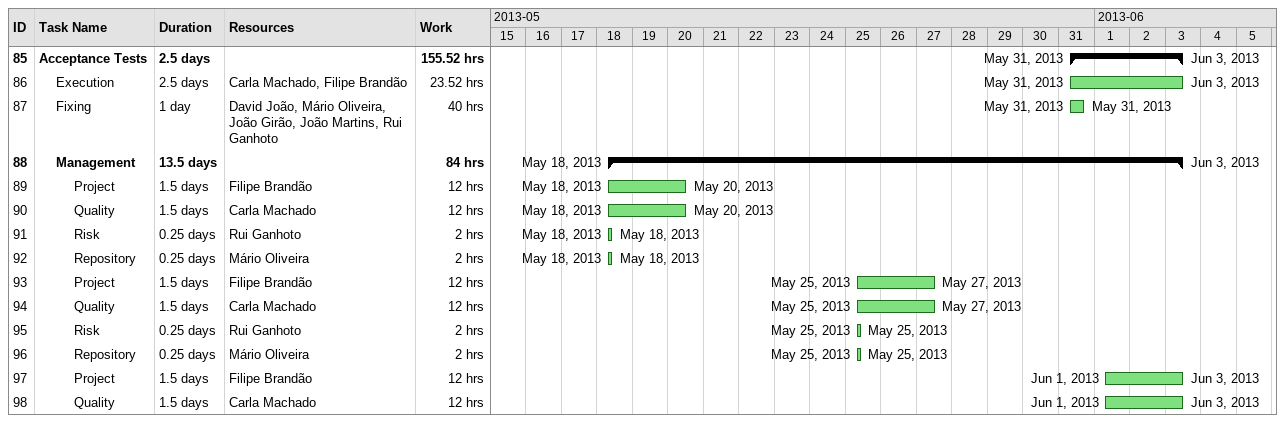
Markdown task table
| ID | Level | Task | Duration | Start | Finish | Resources | Work (h) |
|---|---|---|---|---|---|---|---|
| 85 | 1 | **Acceptance Tests** | 2.5d | 2013-05-31 | 2013-06-03 |  | 155.52 |
| 86 | 2 | Execution | 2.5d | 2013-05-31 | 2013-06-03 | Carla Machado, Filipe Brandão | 23.52 |
| 87 | 2 | Fixing | 1d | 2013-05-31 | 2013-05-31 | David João, Mário Oliveira, João Girão, João Martins, Rui Ganhoto | 40 |
| 88 | 2 | **Management** | 13.5d | 2013-05-18 | 2013-06-03 |  | 84 |
| 89 | 3 | Project | 1.5d | 2013-05-18 | 2013-05-20 | Filipe Brandão | 12 |
| 90 | 3 | Quality | 1.5d | 2013-05-18 | 2013-05-20 | Carla Machado | 12 |
| 91 | 3 | Risk | 0.25d | 2013-05-18 | 2013-05-18 | Rui Ganhoto | 2 |
| 92 | 3 | Repository | 0.25d | 2013-05-18 | 2013-05-18 | Mário Oliveira | 2 |
| 93 | 3 | Project | 1.5d | 2013-05-25 | 2013-05-27 | Filipe Brandão | 12 |
| 94 | 3 | Quality | 1.5d | 2013-05-25 | 2013-05-27 | Carla Machado | 12 |
| 95 | 3 | Risk | 0.25d | 2013-05-25 | 2013-05-25 | Rui Ganhoto | 2 |
| 96 | 3 | Repository | 0.25d | 2013-05-25 | 2013-05-25 | Mário Oliveira | 2 |
| 97 | 3 | Project | 1.5d | 2013-06-01 | 2013-06-03 | Filipe Brandão | 12 |
| 98 | 3 | Quality | 1.5d | 2013-06-01 | 2013-06-03 | Carla Machado | 12 |
